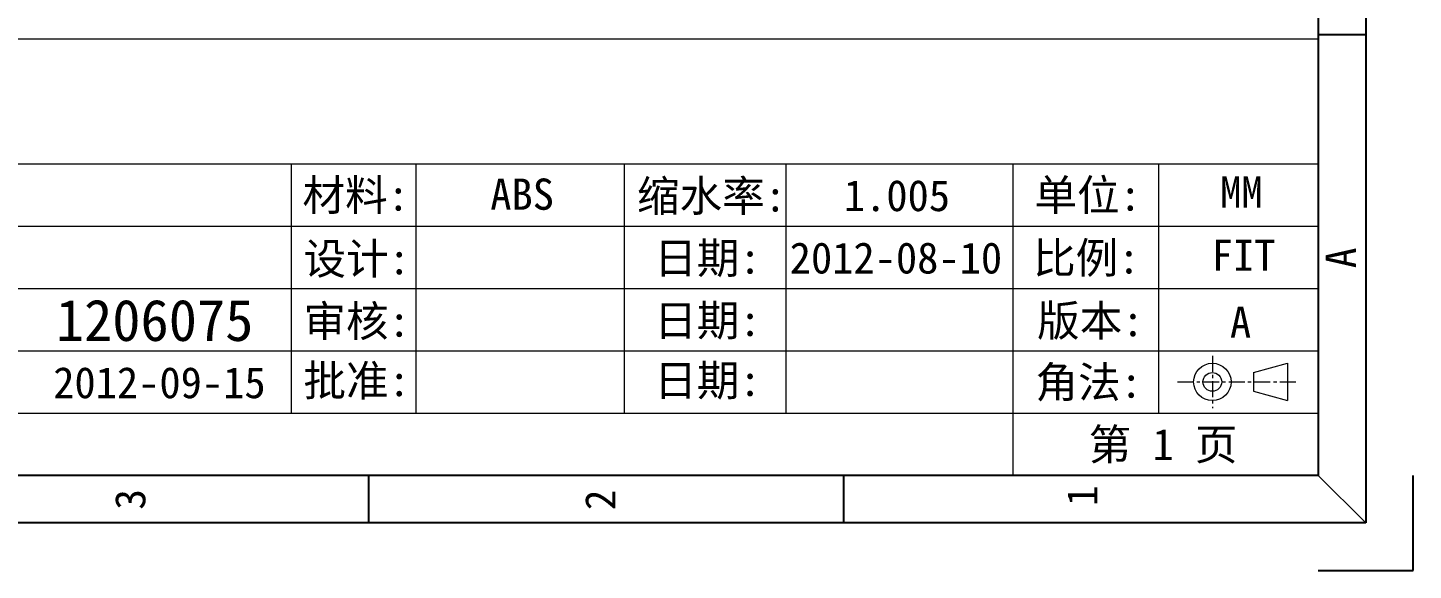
# Model space of a CAD drawing. Extents: x -40 to 272, y -118 to 614.
# Drawn here: x 163.8 to 272.2, y 161.1 to 203.6 of the extents above; entities that cross this region are included whole.
import ezdxf
from ezdxf.enums import TextEntityAlignment as Align

# ---------------------------------------------------------------- set-up
doc = ezdxf.new("R2010")
doc.units = 0
doc.header["$MEASUREMENT"] = 0
doc.linetypes.add('CENTER', pattern=[2, 1.25, -0.25, 0.25, -0.25])
doc.layers.add('50', color=7, linetype='Continuous')
doc.layers.add('dtext', color=4, linetype='Continuous')
doc.layers.add('moldbase', color=7, linetype='Continuous', lineweight=20)
doc.styles.add('仿宋', font='SIMFANG.TTF', dxfattribs={"width": 0.7})
doc.styles.add('宋体', font='SimSun.ttf', dxfattribs={"width": 0.7})

# ---------------------------------------------------------------- blocks, each defined once
blk = doc.blocks.new('7')
for p, q in [((2415.95, 292.69), (2420.95, 292.69)), ((2315.95, 246.19), (2315.95, 241.19)), ((2365.95, 246.19), (2365.95, 241.19))]:
    blk.add_line(p, q)
at = {"color": 8}
for p, q in [((2425.95, 236.19), (2425.95, 246.19)), ((2415.95, 236.19), (2425.95, 236.19))]:
    blk.add_line(p, q, dxfattribs=at)
for points in [[(2420.95, 241.19), (2010.95, 241.19), (2010.95, 528.19), (2420.95, 528.19)], [(2415.95, 246.19), (2015.95, 246.19), (2015.95, 523.19), (2415.95, 523.19)]]:
    blk.add_lwpolyline(points, close=True)
at = {"layer": 'moldbase'}
blk.add_line((2415.95, 246.19), (2420.95, 241.19), dxfattribs=at)
at = {"style": '宋体'}
for s, p in [('A', (2418.32, 269.13)), ('3', (2290.87, 243.67)), ('2', (2340.34, 243.62)), ('1', (2391.09, 244.05))]:
    blk.add_text(s, height=3.2, rotation=90, dxfattribs=at).set_placement(p, align=Align.MIDDLE)

msp = doc.modelspace()

# ---------------------------------------------------------------- linework, layer by layer
at = {"color": 7, "lineweight": 9}
for p, q in [((146.267, 202.692), (264.806, 202.692)), ((264.806, 202.692), (264.806, 168.509)), ((146.267, 192.926), (264.806, 192.926)), ((184.469, 192.926), (184.469, 173.392)), ((194.235, 173.392), (194.235, 192.926)), ((210.52, 173.392), (210.52, 192.926)), ((223.166, 173.392), (223.166, 192.926)), ((240.935, 168.509), (240.935, 192.926)), ((252.329, 173.392), (252.329, 192.926)), ((146.267, 188.042), (264.806, 188.042)), ((146.267, 183.159), (264.806, 183.159)), ((146.267, 178.276), (264.806, 178.276)), ((146.267, 173.392), (264.806, 173.392)), ((150.269, 168.509), (264.806, 168.509))]:
    msp.add_line(p, q, dxfattribs=at)
at = {"layer": 'dtext', "color": 1, "linetype": 'CENTER', "lineweight": 9}
for p, q in [((256.517, 177.885), (256.517, 173.783)), ((253.798, 175.834), (263.229, 175.834))]:
    msp.add_line(p, q, dxfattribs=at)
at = {"layer": 'dtext', "lineweight": 9}
for p, q in [((259.747, 176.566), (262.384, 177.299)), ((262.384, 177.299), (262.384, 174.369)), ((259.747, 176.566), (259.747, 175.101)), ((259.747, 175.101), (262.384, 174.369))]:
    msp.add_line(p, q, dxfattribs=at)
for radius in [1.465, 0.732]:
    msp.add_circle((256.517, 175.834), radius, dxfattribs=at)

# ---------------------------------------------------------------- block references
at = {"layer": '50', "color": 7, "linetype": 'Continuous', "lineweight": 9, "xscale": 0.7428978030252438, "yscale": 0.7428978030253575, "zscale": 0.7428978030250774}
msp.add_blockref('7', (-1529.999, -14.387), dxfattribs=at)

# ---------------------------------------------------------------- texts
at = {"layer": 'dtext', "color": 7, "lineweight": 9, "style": '仿宋'}
for s, p in [('材料:', (185.345, 189.248)), ('缩水率:', (211.506, 189.182)), ('单位:', (242.603, 189.248)), ('设计:', (185.416, 184.259)), ('日期:', (212.862, 184.312)), ('比例:', (242.496, 184.325)), ('审核:', (185.416, 179.376)), ('日期:', (212.862, 179.429)), ('版本:', (242.81, 179.415)), ('批准:', (185.416, 174.72)), ('日期:', (212.862, 174.733)), ('角法:', (242.674, 174.598)), (' 第 1 页', (245.178, 169.715))]:
    msp.add_text(s, height=2.4426, dxfattribs=at).set_placement(p)
at = {"layer": 'dtext', "color": 4, "lineweight": 9, "style": '仿宋'}
for s, height, p in [('MM', 2.4426, (257.129, 189.484)), ('ABS', 2.4426, (200.031, 189.317)), ('1.005', 2.4426, (227.691, 189.209)), ('2012-08-10', 2.4426, (223.457, 184.325)), ('FIT', 2.4426, (256.47, 184.538)), ('1206075', 3.2455, (166.05, 179.042)), ('A', 2.443, (257.892, 179.292)), ('2012-09-15', 2.4426, (165.844, 174.559))]:
    msp.add_text(s, height=height, dxfattribs=at).set_placement(p)

doc.saveas('drawing.dxf')
